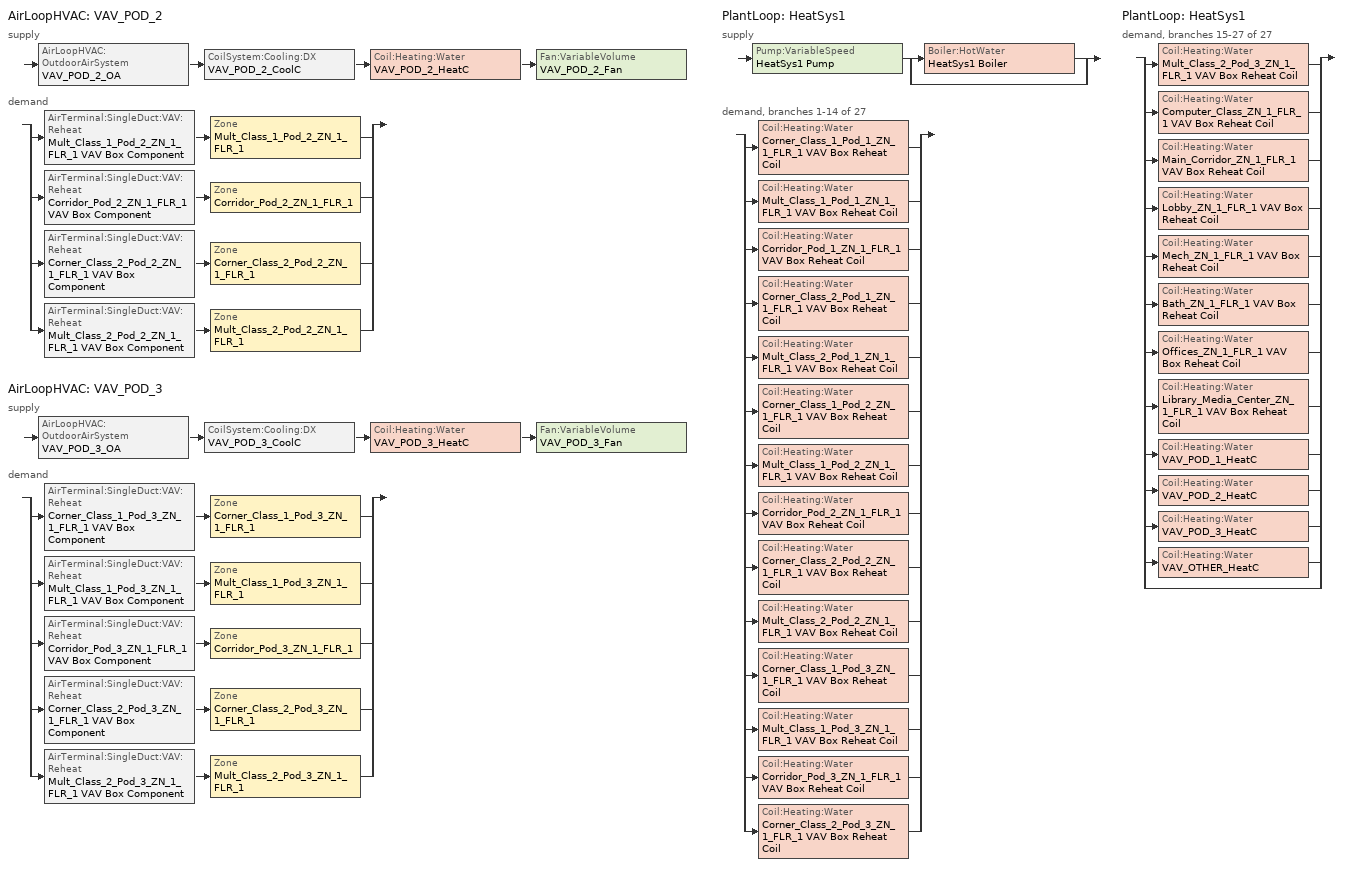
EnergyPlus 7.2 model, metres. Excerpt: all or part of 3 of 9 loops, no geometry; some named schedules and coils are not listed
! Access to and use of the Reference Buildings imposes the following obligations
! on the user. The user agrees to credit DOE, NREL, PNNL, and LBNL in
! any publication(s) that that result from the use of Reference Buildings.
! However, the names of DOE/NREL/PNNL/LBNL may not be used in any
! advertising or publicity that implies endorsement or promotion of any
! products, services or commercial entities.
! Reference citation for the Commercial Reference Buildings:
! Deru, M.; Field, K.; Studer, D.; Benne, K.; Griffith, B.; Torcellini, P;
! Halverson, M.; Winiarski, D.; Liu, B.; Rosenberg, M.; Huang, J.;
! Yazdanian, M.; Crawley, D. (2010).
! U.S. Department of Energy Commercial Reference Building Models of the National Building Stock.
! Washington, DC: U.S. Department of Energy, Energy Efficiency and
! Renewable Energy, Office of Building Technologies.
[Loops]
AirLoopHVAC 'VAV_POD_2'
 supply: AirLoopHVAC:OutdoorAirSystem 'VAV_POD_2_OA' > CoilSystem:Cooling:DX 'VAV_POD_2_CoolC' > Coil:Heating:Water 'VAV_POD_2_HeatC' > Fan:VariableVolume 'VAV_POD_2_Fan'
 demand: split
  | AirTerminal:SingleDuct:VAV:Reheat 'Mult_Class_1_Pod_2_ZN_1_FLR_1 VAV Box Component' > Zone 'Mult_Class_1_Pod_2_ZN_1_FLR_1'
  | AirTerminal:SingleDuct:VAV:Reheat 'Corridor_Pod_2_ZN_1_FLR_1 VAV Box Component' > Zone 'Corridor_Pod_2_ZN_1_FLR_1'
  | AirTerminal:SingleDuct:VAV:Reheat 'Corner_Class_2_Pod_2_ZN_1_FLR_1 VAV Box Component' > Zone 'Corner_Class_2_Pod_2_ZN_1_FLR_1'
  | AirTerminal:SingleDuct:VAV:Reheat 'Mult_Class_2_Pod_2_ZN_1_FLR_1 VAV Box Component' > Zone 'Mult_Class_2_Pod_2_ZN_1_FLR_1'
AirLoopHVAC 'VAV_POD_3'
 supply: AirLoopHVAC:OutdoorAirSystem 'VAV_POD_3_OA' > CoilSystem:Cooling:DX 'VAV_POD_3_CoolC' > Coil:Heating:Water 'VAV_POD_3_HeatC' > Fan:VariableVolume 'VAV_POD_3_Fan'
 demand: split
  | AirTerminal:SingleDuct:VAV:Reheat 'Corner_Class_1_Pod_3_ZN_1_FLR_1 VAV Box Component' > Zone 'Corner_Class_1_Pod_3_ZN_1_FLR_1'
  | AirTerminal:SingleDuct:VAV:Reheat 'Mult_Class_1_Pod_3_ZN_1_FLR_1 VAV Box Component' > Zone 'Mult_Class_1_Pod_3_ZN_1_FLR_1'
  | AirTerminal:SingleDuct:VAV:Reheat 'Corridor_Pod_3_ZN_1_FLR_1 VAV Box Component' > Zone 'Corridor_Pod_3_ZN_1_FLR_1'
  | AirTerminal:SingleDuct:VAV:Reheat 'Corner_Class_2_Pod_3_ZN_1_FLR_1 VAV Box Component' > Zone 'Corner_Class_2_Pod_3_ZN_1_FLR_1'
  | AirTerminal:SingleDuct:VAV:Reheat 'Mult_Class_2_Pod_3_ZN_1_FLR_1 VAV Box Component' > Zone 'Mult_Class_2_Pod_3_ZN_1_FLR_1'
PlantLoop 'HeatSys1'
 supply: Pump:VariableSpeed 'HeatSys1 Pump' > split
  | Boiler:HotWater 'HeatSys1 Boiler'
  | bypass
 demand, branches 1-14 of 27: split
  | Coil:Heating:Water 'Corner_Class_1_Pod_1_ZN_1_FLR_1 VAV Box Reheat Coil'
  | Coil:Heating:Water 'Mult_Class_1_Pod_1_ZN_1_FLR_1 VAV Box Reheat Coil'
  | Coil:Heating:Water 'Corridor_Pod_1_ZN_1_FLR_1 VAV Box Reheat Coil'
  | Coil:Heating:Water 'Corner_Class_2_Pod_1_ZN_1_FLR_1 VAV Box Reheat Coil'
  | Coil:Heating:Water 'Mult_Class_2_Pod_1_ZN_1_FLR_1 VAV Box Reheat Coil'
  | Coil:Heating:Water 'Corner_Class_1_Pod_2_ZN_1_FLR_1 VAV Box Reheat Coil'
  | Coil:Heating:Water 'Mult_Class_1_Pod_2_ZN_1_FLR_1 VAV Box Reheat Coil'
  | Coil:Heating:Water 'Corridor_Pod_2_ZN_1_FLR_1 VAV Box Reheat Coil'
  | Coil:Heating:Water 'Corner_Class_2_Pod_2_ZN_1_FLR_1 VAV Box Reheat Coil'
  | Coil:Heating:Water 'Mult_Class_2_Pod_2_ZN_1_FLR_1 VAV Box Reheat Coil'
  | Coil:Heating:Water 'Corner_Class_1_Pod_3_ZN_1_FLR_1 VAV Box Reheat Coil'
  | Coil:Heating:Water 'Mult_Class_1_Pod_3_ZN_1_FLR_1 VAV Box Reheat Coil'
  | Coil:Heating:Water 'Corridor_Pod_3_ZN_1_FLR_1 VAV Box Reheat Coil'
  | Coil:Heating:Water 'Corner_Class_2_Pod_3_ZN_1_FLR_1 VAV Box Reheat Coil'
PlantLoop 'HeatSys1'
 demand, branches 15-27 of 27: split
  | Coil:Heating:Water 'Mult_Class_2_Pod_3_ZN_1_FLR_1 VAV Box Reheat Coil'
  | Coil:Heating:Water 'Computer_Class_ZN_1_FLR_1 VAV Box Reheat Coil'
  | Coil:Heating:Water 'Main_Corridor_ZN_1_FLR_1 VAV Box Reheat Coil'
  | Coil:Heating:Water 'Lobby_ZN_1_FLR_1 VAV Box Reheat Coil'
  | Coil:Heating:Water 'Mech_ZN_1_FLR_1 VAV Box Reheat Coil'
  | Coil:Heating:Water 'Bath_ZN_1_FLR_1 VAV Box Reheat Coil'
  | Coil:Heating:Water 'Offices_ZN_1_FLR_1 VAV Box Reheat Coil'
  | Coil:Heating:Water 'Library_Media_Center_ZN_1_FLR_1 VAV Box Reheat Coil'
  | Coil:Heating:Water 'VAV_POD_1_HeatC'
  | Coil:Heating:Water 'VAV_POD_2_HeatC'
  | Coil:Heating:Water 'VAV_POD_3_HeatC'
  | Coil:Heating:Water 'VAV_OTHER_HeatC'
  | bypass
[Fan:VariableVolume] Availability Schedule=HVACOperationSchd; Fan Efficiency=0.5915; Pressure Rise {Pa}=1109.648; Maximum Flow Rate {m3/s}=AUTOSIZE; Fan Power Minimum Flow Rate Input Method=FixedFlowRate; Fan Power Minimum Air Flow Rate {m3/s}=0; Motor Efficiency=0.91; Motor In Airstream Fraction=1; Fan Power Coefficient 1=0.0407599; Fan Power Coefficient 2=0.088045; Fan Power Coefficient 3=-0.0729261; Fan Power Coefficient 4=0.94374; Fan Power Coefficient 5=0
VAV_POD_2_Fan; VAV_POD_3_Fan
[Coil:Cooling:DX:TwoSpeed] Availability Schedule=ALWAYS_ON; Rated High Speed Total Cooling Capacity {W}=AUTOSIZE; Rated High Speed Sensible Heat Ratio=AUTOSIZE; Rated High Speed COP {W/W}=3.23372; Rated High Speed Air Flow Rate {m3/s}=AUTOSIZE; Total Cooling Capacity Function of Temperature Curve=Measured_CoolCStandard10Ton_CapFT; Total Cooling Capacity Function of Flow Fraction Curve=Measured_CoolCStandard10Ton_CapFF; Energy Input Ratio Function of Temperature Curve=Measured_CoolCStandard10Ton_EIRFT; Energy Input Ratio Function of Flow Fraction Curve=Measured_CoolCStandard10Ton_EIRFFF; Part Load Fraction Correlation Curve=No_PLR_Degredation; Rated Low Speed Total Cooling Capacity {W}=AUTOSIZE; Rated Low Speed Sensible Heat Ratio=AUTOSIZE; Rated Low Speed COP {W/W}=3.28187; Rated Low Speed Air Flow Rate {m3/s}=AUTOSIZE; Low Speed Total Cooling Capacity Function of Temperature Curve=Measured_LowSpeedCoolCapLSFT; Low Speed Energy Input Ratio Function of Temperature Curve=Measured_LowSpeedCoolEIRLSFT
VAV_POD_2_CoolC DXCoil; VAV_POD_3_CoolC DXCoil
[Coil:Heating:Water] Availability Schedule=ALWAYS_ON; U-Factor Times Area Value {W/K}=AUTOSIZE; Maximum Water Flow Rate {m3/s}=AUTOSIZE; Performance Input Method=UFactorTimesAreaAndDesignWaterFlowRate; Rated Capacity {W}=AUTOSIZE; Rated Inlet Water Temperature {C}=82.2; Rated Inlet Air Temperature {C}=16.6; Rated Outlet Water Temperature {C}=71.1; Rated Outlet Air Temperature {C}=32.2
Bath_ZN_1_FLR_1 VAV Box Reheat Coil; Computer_Class_ZN_1_FLR_1 VAV Box Reheat Coil; Corner_Class_1_Pod_1_ZN_1_FLR_1 VAV Box Reheat Coil; Corner_Class_1_Pod_2_ZN_1_FLR_1 VAV Box Reheat Coil; Corner_Class_1_Pod_3_ZN_1_FLR_1 VAV Box Reheat Coil; Corner_Class_2_Pod_1_ZN_1_FLR_1 VAV Box Reheat Coil; Corner_Class_2_Pod_2_ZN_1_FLR_1 VAV Box Reheat Coil; Corner_Class_2_Pod_3_ZN_1_FLR_1 VAV Box Reheat Coil; Corridor_Pod_1_ZN_1_FLR_1 VAV Box Reheat Coil; Corridor_Pod_2_ZN_1_FLR_1 VAV Box Reheat Coil; Corridor_Pod_3_ZN_1_FLR_1 VAV Box Reheat Coil; Library_Media_Center_ZN_1_FLR_1 VAV Box Reheat Coil; Lobby_ZN_1_FLR_1 VAV Box Reheat Coil; Main_Corridor_ZN_1_FLR_1 VAV Box Reheat Coil; Mech_ZN_1_FLR_1 VAV Box Reheat Coil; Mult_Class_1_Pod_1_ZN_1_FLR_1 VAV Box Reheat Coil; Mult_Class_1_Pod_2_ZN_1_FLR_1 VAV Box Reheat Coil; Mult_Class_1_Pod_3_ZN_1_FLR_1 VAV Box Reheat Coil; Mult_Class_2_Pod_1_ZN_1_FLR_1 VAV Box Reheat Coil; Mult_Class_2_Pod_2_ZN_1_FLR_1 VAV Box Reheat Coil; Mult_Class_2_Pod_3_ZN_1_FLR_1 VAV Box Reheat Coil; Offices_ZN_1_FLR_1 VAV Box Reheat Coil; VAV_POD_2_HeatC; VAV_POD_3_HeatC
[AirTerminal:SingleDuct:VAV:Reheat] Availability Schedule=ALWAYS_ON; Maximum Air Flow Rate {m3/s}=AUTOSIZE; Zone Minimum Air Flow Input Method=Constant; Constant Minimum Air Flow Fraction=0.3; Maximum Hot Water or Steam Flow Rate {m3/s}=AUTOSIZE; Minimum Hot Water or Steam Flow Rate {m3/s}=0; Convergence Tolerance=0.001; Damper Heating Action=NORMAL
Name | Reheat Coil
Corner_Class_1_Pod_3_ZN_1_FLR_1 VAV Box Component | Corner_Class_1_Pod_3_ZN_1_FLR_1 VAV Box Reheat Coil
Corner_Class_2_Pod_2_ZN_1_FLR_1 VAV Box Component | Corner_Class_2_Pod_2_ZN_1_FLR_1 VAV Box Reheat Coil
Corner_Class_2_Pod_3_ZN_1_FLR_1 VAV Box Component | Corner_Class_2_Pod_3_ZN_1_FLR_1 VAV Box Reheat Coil
Corridor_Pod_2_ZN_1_FLR_1 VAV Box Component | Corridor_Pod_2_ZN_1_FLR_1 VAV Box Reheat Coil
Corridor_Pod_3_ZN_1_FLR_1 VAV Box Component | Corridor_Pod_3_ZN_1_FLR_1 VAV Box Reheat Coil
Mult_Class_1_Pod_2_ZN_1_FLR_1 VAV Box Component | Mult_Class_1_Pod_2_ZN_1_FLR_1 VAV Box Reheat Coil
Mult_Class_1_Pod_3_ZN_1_FLR_1 VAV Box Component | Mult_Class_1_Pod_3_ZN_1_FLR_1 VAV Box Reheat Coil
Mult_Class_2_Pod_2_ZN_1_FLR_1 VAV Box Component | Mult_Class_2_Pod_2_ZN_1_FLR_1 VAV Box Reheat Coil
Mult_Class_2_Pod_3_ZN_1_FLR_1 VAV Box Component | Mult_Class_2_Pod_3_ZN_1_FLR_1 VAV Box Reheat Coil
[Zone equipment]
Corner_Class_1_Pod_3_ZN_1_FLR_1: Corner_Class_1_Pod_3_ZN_1_FLR_1 VAV Box Component
Corner_Class_2_Pod_2_ZN_1_FLR_1: Corner_Class_2_Pod_2_ZN_1_FLR_1 VAV Box Component
Corner_Class_2_Pod_3_ZN_1_FLR_1: Corner_Class_2_Pod_3_ZN_1_FLR_1 VAV Box Component
Corridor_Pod_2_ZN_1_FLR_1: Corridor_Pod_2_ZN_1_FLR_1 VAV Box Component
Corridor_Pod_3_ZN_1_FLR_1: Corridor_Pod_3_ZN_1_FLR_1 VAV Box Component
Mult_Class_1_Pod_2_ZN_1_FLR_1: Mult_Class_1_Pod_2_ZN_1_FLR_1 VAV Box Component
Mult_Class_1_Pod_3_ZN_1_FLR_1: Mult_Class_1_Pod_3_ZN_1_FLR_1 VAV Box Component
Mult_Class_2_Pod_2_ZN_1_FLR_1: Mult_Class_2_Pod_2_ZN_1_FLR_1 VAV Box Component
Mult_Class_2_Pod_3_ZN_1_FLR_1: Mult_Class_2_Pod_3_ZN_1_FLR_1 VAV Box Component
[Sizing:Zone] Zone Cooling Design Supply Air Temperature Input Method=SupplyAirTemperature; Zone Cooling Design Supply Air Temperature {C}=12.8; Zone Heating Design Supply Air Temperature Input Method=SupplyAirTemperature; Zone Heating Design Supply Air Temperature {C}=50; Zone Cooling Design Supply Air Humidity Ratio {kgWater/kgDryAir}=0.0085; Zone Heating Design Supply Air Humidity Ratio {kgWater/kgDryAir}=0.008; Cooling Design Air Flow Method=DesignDay; Heating Design Air Flow Method=DesignDay
Name | Design Specification Outdoor Air Object
Corner_Class_1_Pod_3_ZN_1_FLR_1 | SZ DSOA Corner_Class_1_Pod_3_ZN_1_FLR_1
Corner_Class_2_Pod_2_ZN_1_FLR_1 | SZ DSOA Corner_Class_2_Pod_2_ZN_1_FLR_1
Corner_Class_2_Pod_3_ZN_1_FLR_1 | SZ DSOA Corner_Class_2_Pod_3_ZN_1_FLR_1
Corridor_Pod_2_ZN_1_FLR_1 | SZ DSOA Corridor_Pod_2_ZN_1_FLR_1
Corridor_Pod_3_ZN_1_FLR_1 | SZ DSOA Corridor_Pod_3_ZN_1_FLR_1
Mult_Class_1_Pod_2_ZN_1_FLR_1 | SZ DSOA Mult_Class_1_Pod_2_ZN_1_FLR_1
Mult_Class_1_Pod_3_ZN_1_FLR_1 | SZ DSOA Mult_Class_1_Pod_3_ZN_1_FLR_1
Mult_Class_2_Pod_2_ZN_1_FLR_1 | SZ DSOA Mult_Class_2_Pod_2_ZN_1_FLR_1
Mult_Class_2_Pod_3_ZN_1_FLR_1 | SZ DSOA Mult_Class_2_Pod_3_ZN_1_FLR_1
[DesignSpecification:OutdoorAir]
Name | Outdoor Air Method | Outdoor Air Flow per Person {m3/s-person} | Outdoor Air Flow per Zone Floor Area {m3/s-m2}
SZ DSOA Corner_Class_1_Pod_3_ZN_1_FLR_1; SZ DSOA Corner_Class_2_Pod_2_ZN_1_FLR_1; SZ DSOA Corner_Class_2_Pod_3_ZN_1_FLR_1; SZ DSOA Mult_Class_1_Pod_2_ZN_1_FLR_1; SZ DSOA Mult_Class_1_Pod_3_ZN_1_FLR_1; SZ DSOA Mult_Class_2_Pod_2_ZN_1_FLR_1; SZ DSOA Mult_Class_2_Pod_3_ZN_1_FLR_1 | Flow/Person | 0.008
SZ DSOA Corridor_Pod_2_ZN_1_FLR_1; SZ DSOA Corridor_Pod_3_ZN_1_FLR_1 | Flow/Area |  | 0.0005
[ZoneControl:Thermostat] Control Type Schedule=Dual Zone Control Type Sched
Name | Zone or ZoneList | Control 1
Corner_Class_1_Pod_3_ZN_1_FLR_1 Thermostat | Corner_Class_1_Pod_3_ZN_1_FLR_1 | Corner_Class_1_Pod_3_ZN_1_FLR_1 DualSPSched
Corner_Class_2_Pod_2_ZN_1_FLR_1 Thermostat | Corner_Class_2_Pod_2_ZN_1_FLR_1 | Corner_Class_2_Pod_2_ZN_1_FLR_1 DualSPSched
Corner_Class_2_Pod_3_ZN_1_FLR_1 Thermostat | Corner_Class_2_Pod_3_ZN_1_FLR_1 | Corner_Class_2_Pod_3_ZN_1_FLR_1 DualSPSched
Corridor_Pod_2_ZN_1_FLR_1 Thermostat | Corridor_Pod_2_ZN_1_FLR_1 | Corridor_Pod_2_ZN_1_FLR_1 DualSPSched
Corridor_Pod_3_ZN_1_FLR_1 Thermostat | Corridor_Pod_3_ZN_1_FLR_1 | Corridor_Pod_3_ZN_1_FLR_1 DualSPSched
Mult_Class_1_Pod_2_ZN_1_FLR_1 Thermostat | Mult_Class_1_Pod_2_ZN_1_FLR_1 | Mult_Class_1_Pod_2_ZN_1_FLR_1 DualSPSched
Mult_Class_1_Pod_3_ZN_1_FLR_1 Thermostat | Mult_Class_1_Pod_3_ZN_1_FLR_1 | Mult_Class_1_Pod_3_ZN_1_FLR_1 DualSPSched
Mult_Class_2_Pod_2_ZN_1_FLR_1 Thermostat | Mult_Class_2_Pod_2_ZN_1_FLR_1 | Mult_Class_2_Pod_2_ZN_1_FLR_1 DualSPSched
Mult_Class_2_Pod_3_ZN_1_FLR_1 Thermostat | Mult_Class_2_Pod_3_ZN_1_FLR_1 | Mult_Class_2_Pod_3_ZN_1_FLR_1 DualSPSched
[ThermostatSetpoint:DualSetpoint]
Name | Heating Setpoint Temperature Schedule | Cooling Setpoint Temperature Schedule
Corner_Class_1_Pod_3_ZN_1_FLR_1 DualSPSched; Corner_Class_2_Pod_2_ZN_1_FLR_1 DualSPSched; Corner_Class_2_Pod_3_ZN_1_FLR_1 DualSPSched; Mult_Class_1_Pod_2_ZN_1_FLR_1 DualSPSched; Mult_Class_1_Pod_3_ZN_1_FLR_1 DualSPSched; Mult_Class_2_Pod_2_ZN_1_FLR_1 DualSPSched; Mult_Class_2_Pod_3_ZN_1_FLR_1 DualSPSched | HTGSETP_SCH | CLGSETP_SCH
Corridor_Pod_2_ZN_1_FLR_1 DualSPSched; Corridor_Pod_3_ZN_1_FLR_1 DualSPSched | HTGSETP_SCH_BathCorrMechKitchen | CLGSETP_SCH_BathCorrMechKitchen
[SetpointManager:Scheduled] Control Variable=Temperature
Name | Schedule | Setpoint Node or NodeList
VAV_POD_2 SAT setpoint | Seasonal-Reset-Supply-Air-Temp-Sch | VAV_POD_2 Supply Equipment Outlet Node
VAV_POD_3 SAT setpoint | Seasonal-Reset-Supply-Air-Temp-Sch | VAV_POD_3 Supply Equipment Outlet Node
HeatSys1 Boiler Setpoint Manager | HW-Loop-Temp-Schedule | HeatSys1 Supply Equipment Outlet Node
HeatSys1 Loop Setpoint Manager | HW-Loop-Temp-Schedule | HeatSys1 Supply Outlet Node
[Sizing:System] Type of Load to Size On=Sensible; Design Outdoor Air Flow Rate {m3/s}=AUTOSIZE; Minimum System Air Flow Ratio=0.3; Preheat Design Temperature {C}=7; Preheat Design Humidity Ratio {kgWater/kgDryAir}=0.008; Precool Design Temperature {C}=12.8; Precool Design Humidity Ratio {kgWater/kgDryAir}=0.008; Central Cooling Design Supply Air Temperature {C}=12.8; Central Heating Design Supply Air Temperature {C}=16.7; Sizing Option=NonCoincident; 100% Outdoor Air in Cooling=No; 100% Outdoor Air in Heating=No; Central Cooling Design Supply Air Humidity Ratio {kgWater/kgDryAir}=0.0085; Central Heating Design Supply Air Humidity Ratio {kgWater/kgDryAir}=0.008; Cooling Design Air Flow Method=DesignDay; Heating Design Air Flow Method=DesignDay; System Outdoor Air Method=ZoneSum
VAV_POD_2; VAV_POD_3
[Controller:OutdoorAir] Minimum Outdoor Air Flow Rate {m3/s}=AUTOSIZE; Maximum Outdoor Air Flow Rate {m3/s}=AUTOSIZE; Economizer Control Type=DifferentialDryBulb; Economizer Control Action Type=ModulateFlow; Economizer Maximum Limit Dry-Bulb Temperature {C}=28; Economizer Maximum Limit Enthalpy {J/kg}=64000; Economizer Minimum Limit Dry-Bulb Temperature {C}=-100; Lockout Type=NoLockout; Minimum Limit Type=FixedMinimum; Minimum Outdoor Air Schedule=MinOA_Sched
VAV_POD_2_OA_Controller; VAV_POD_3_OA_Controller
[Controller:WaterCoil] Control Variable=Temperature; Action=Normal; Actuator Variable=Flow; Controller Convergence Tolerance {deltaC}=0.0001; Maximum Actuated Flow {m3/s}=AUTOSIZE; Minimum Actuated Flow {m3/s}=0
VAV_POD_2_HeatC_Controller; VAV_POD_3_HeatC_Controller
[AirLoopHVAC] Design Supply Air Flow Rate {m3/s}=AUTOSIZE
VAV_POD_2; VAV_POD_3
[CoilSystem:Cooling:DX] Availability Schedule=ALWAYS_ON
Name | Cooling Coil
VAV_POD_2_CoolC | VAV_POD_2_CoolC DXCoil
VAV_POD_3_CoolC | VAV_POD_3_CoolC DXCoil
[SetpointManager:MixedAir] Control Variable=Temperature
Name | Setpoint Node or NodeList
VAV_POD_2_CoolC SAT Manager | VAV_POD_2_CoolC-VAV_POD_2_HeatCNode
VAV_POD_2_HeatC SAT Manager | VAV_POD_2_HeatC-VAV_POD_2_FanNode
VAV_POD_2_OAMixed Air Temp Manager | VAV_POD_2_OA-VAV_POD_2_CoolCNode
VAV_POD_3_CoolC SAT Manager | VAV_POD_3_CoolC-VAV_POD_3_HeatCNode
VAV_POD_3_HeatC SAT Manager | VAV_POD_3_HeatC-VAV_POD_3_FanNode
VAV_POD_3_OAMixed Air Temp Manager | VAV_POD_3_OA-VAV_POD_3_CoolCNode
[Boiler:HotWater]
HeatSys1 Boiler: Fuel Type=NATURALGAS; Nominal Capacity {W}=AUTOSIZE; Nominal Thermal Efficiency=0.74; Efficiency Curve Temperature Evaluation Variable=LeavingBoiler; Design Water Outlet Temperature {C}=82.2; Design Water Flow Rate {m3/s}=AUTOSIZE; Minimum Part Load Ratio=0; Maximum Part Load Ratio=1.2; Optimum Part Load Ratio=1; Water Outlet Upper Temperature Limit {C}=95; Boiler Flow Mode=VariableFlow; Parasitic Electric Load {W}=0; Sizing Factor=1
[Pump:VariableSpeed]
HeatSys1 Pump: Rated Flow Rate {m3/s}=AUTOSIZE; Rated Pump Head {Pa}=179352; Rated Power Consumption {W}=AUTOSIZE; Motor Efficiency=0.9; Fraction of Motor Inefficiencies to Fluid Stream=0; Coefficient 1 of the Part Load Performance Curve=0; Coefficient 2 of the Part Load Performance Curve=1; Coefficient 3 of the Part Load Performance Curve=0; Coefficient 4 of the Part Load Performance Curve=0; Minimum Flow Rate {m3/s}=0; Pump Control Type=Intermittent
[PlantEquipmentList]
HeatSys1 Equipment List: HeatSys1 Boiler
[Sizing:Plant]
HeatSys1: Loop Type=Heating; Design Loop Exit Temperature {C}=82.2; Loop Design Temperature Difference {deltaC}=11.1
[PlantEquipmentOperationSchemes]
HeatSys1 Loop Operation Scheme List: Control Scheme 1=HeatSys1 Operation Scheme; Control Scheme 1 Schedule=PlantOnSched
[PlantEquipmentOperation:HeatingLoad]
HeatSys1 Operation Scheme: Load Range 1 Lower Limit {W}=0; Load Range 1 Upper Limit {W}=1000000000000000; Range 1 Equipment List=HeatSys1 Equipment List
[PlantLoop]
HeatSys1: Fluid Type=Water; Plant Equipment Operation Scheme=HeatSys1 Loop Operation Scheme List; Maximum Loop Temperature {C}=100; Minimum Loop Temperature {C}=10; Maximum Loop Flow Rate {m3/s}=AUTOSIZE; Minimum Loop Flow Rate {m3/s}=0; Plant Loop Volume {m3}=AUTOSIZE; Load Distribution Scheme=Optimal
[Schedule:Compact]
ALWAYS_ON; PlantOnSched: Through: 12/31, For: AllDays, Until: 24:00, 1
CLGSETP_SCH: Through: 6/30, For: SummerDesignDay, Until: 24:00, 24, For: WeekEnds Holidays WinterDesignDay, Until: 24:00, 27, For: AllOtherDays, Until: 06:00, 27, Until: 21:00, 24, Until: 24:00, 27, Through: 9/1, For: SummerDesignDay, Until: 24:00, 24, For: WeekEnds Holidays WinterDesignDay, Until: 24:00, 27, For: AllOtherDays, Until: 07:00, 27, Until: 18:00, 24, Until: 24:00, 27, Through: 12/31, For: SummerDesignDay, Until: 24:00, 24, For: WeekEnds Holidays WinterDesignDay, Until: 24:00, 27, For: AllOtherDays, Until: 06:00, 27, Until: 21:00, 24, Until: 24:00, 27
HTGSETP_SCH: Through: 6/30, For: WinterDesignDay, Until: 24:00, 21, For: WeekEnds Holidays SummerDesignDay, Until: 24:00, 16, For: AllOtherDays, Until: 06:00, 16, Until: 21:00, 21, Until: 24:00, 16, Through: 9/1, For: WinterDesignDay, Until: 24:00, 21, For: WeekEnds Holidays SummerDesignDay, Until: 24:00, 16, For: AllOtherDays, Until: 07:00, 16, Until: 18:00, 21, Until: 24:00, 16, Through: 12/31, For: WinterDesignDay, Until: 24:00, 21, For: WeekEnds Holidays SummerDesignDay, Until: 24:00, 16, For: AllOtherDays, Until: 06:00, 16, Until: 21:00, 21, Until: 24:00, 16
HTGSETP_SCH_BathCorrMechKitchen: Through: 12/31, For: WinterDesignDay, Until: 06:00, 16, Until: 21:00, 21, Until: 24:00, 16, For: AllOtherDays, Until: 24:00, 16
HVACOperationSchd; MinOA_Sched: Through: 12/31, For: Weekdays SummerDesignDay, Until: 06:00, 0, Until: 21:00, 1, Until: 24:00, 0, For: AllOtherDays, Until: 24:00, 0
Seasonal-Reset-Supply-Air-Temp-Sch: Through: 12/31, For: AllDays, Until: 24:00, 12.8
Dual Zone Control Type Sched: Through: 12/31, For: AllDays, Until: 24:00, 4
HW-Loop-Temp-Schedule: Through: 12/31, For: AllDays, Until: 24:00, 67
[Curve:Quadratic] Coefficient3 x**2=0
Name | Coefficient1 Constant | Coefficient2 x | Minimum Value of x | Maximum Value of x
Measured_CoolCStandard10Ton_CapFF | 0.7685 | 0.2315 | 0.776 | 1.197
Measured_CoolCStandard10Ton_EIRFFF | 1.192 | -0.1917 | 0.776 | 1.197
No_PLR_Degredation | 1 | 0 | 0 | 1
[Curve:Biquadratic] Minimum Value of x=11.1; Maximum Value of x=29.4; Minimum Value of y=10; Maximum Value of y=50.3
Name | Coefficient1 Constant | Coefficient2 x | Coefficient3 x**2 | Coefficient4 y | Coefficient5 y**2 | Coefficient6 x*y
Measured_LowSpeedCoolCapLSFT | 0.4136 | 0.03105 | 0 | 0.006952 | -0.0002128 | 0
Measured_CoolCStandard10Ton_CapFT | 0.52357 | 0.03478 | 0 | -0.001915 | -0.00010838 | 0
Measured_LowSpeedCoolEIRLSFT | 1.1389 | -0.04518 | 0.0014298 | 0.006044 | 0.0006745 | -0.0012325
Measured_CoolCStandard10Ton_EIRFT | 0.9847 | -0.04285 | 0.0013562 | 0.009934 | 0.0006398 | -0.001169
